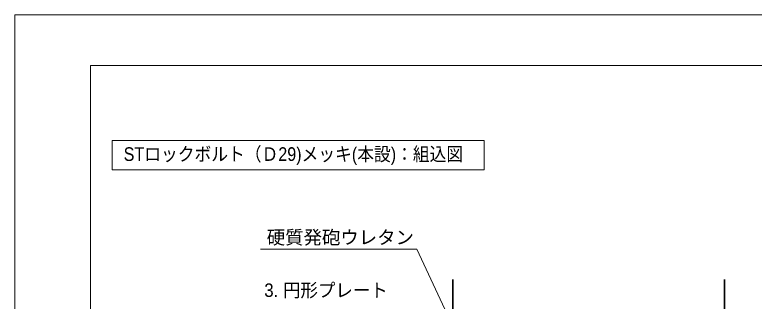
# Model space of a CAD drawing. Units: millimetres at full size, sheet at 1:2; details may follow other scales. Extents: x 2054 to 3736, y 1047 to 2235.
# Drawn here: x 2054 to 2597, y 2025 to 2235 of the extents above; entities that cross this region are included whole.
import ezdxf
from ezdxf.enums import TextEntityAlignment as Align

# ---------------------------------------------------------------- set-up
doc = ezdxf.new("R2010")
doc.units = ezdxf.units.MM
doc.header["$LTSCALE"] = 2
for name, color, linetype, lineweight in [('1外形線', 7, 'Continuous', 35), ('6寸法線', 4, 'Continuous', 18), ('7 枠・タイトル', 7, 'Continuous', 13), ('Defpoints_2', 7, 'Continuous', 13)]:
    doc.layers.add(name, color=color, linetype=linetype, lineweight=lineweight)
doc.styles.add('ＭＳ Ｐゴシック', font='')
doc.styles.get('ＭＳ Ｐゴシック').set_extended_font_data('MS PGothic')

msp = doc.modelspace()

# ---------------------------------------------------------------- linework, layer by layer
at = {"layer": '1外形線'}
for p, q in [((2375.468, 1936.152), (2375.471, 2041.3)), ((2574.71, 1943.646), (2574.71, 2041.294))]:
    msp.add_line(p, q, dxfattribs=at)
at = {"layer": '6寸法線'}
msp.add_lwpolyline([(2405.924, 1941.652), (2403.809, 1946.183), (2349.044, 2063.534), (2234.319, 2063.534)], dxfattribs=at)
at = {"layer": '7 枠・タイトル'}
for p, q in [((2109.677, 1084.702), (2109.677, 2198.255)), ((3680.373, 2198.255), (2109.677, 2198.255)), ((2125.514, 2143.263), (2398.492, 2143.263)), ((2125.514, 2143.263), (2125.514, 2121.692)), ((2398.492, 2143.263), (2398.492, 2121.692)), ((2125.514, 2121.692), (2398.492, 2121.692))]:
    msp.add_line(p, q, dxfattribs=at)
at = {"layer": 'Defpoints_2'}
msp.add_lwpolyline([(2054.025, 1047.479), (3736.025, 1047.479), (3736.025, 2235.479), (2054.025, 2235.479)], close=True, dxfattribs=at)

# ---------------------------------------------------------------- texts
at = {"layer": '6寸法線', "color": 7, "style": 'ＭＳ Ｐゴシック'}
msp.add_text('硬質発砲ウレタン', height=9.897, dxfattribs=at).set_placement((2238.88, 2064.298), align=Align.BOTTOM_LEFT)
at = {"layer": '6寸法線', "color": 7, "style": 'ＭＳ Ｐゴシック', "width": 0.95}
msp.add_text('3. 円形プレート', height=9.897, dxfattribs=at).set_placement((2237.098, 2025.556), align=Align.BOTTOM_LEFT)
at = {"layer": '7 枠・タイトル', "style": 'ＭＳ Ｐゴシック', "width": 0.9}
msp.add_text('STロックボルト（Ｄ29)メッキ(本設)：組込図', height=10.02, dxfattribs=at).set_placement((2133.916, 2125.305), align=Align.BOTTOM_LEFT)

doc.saveas('drawing.dxf')
